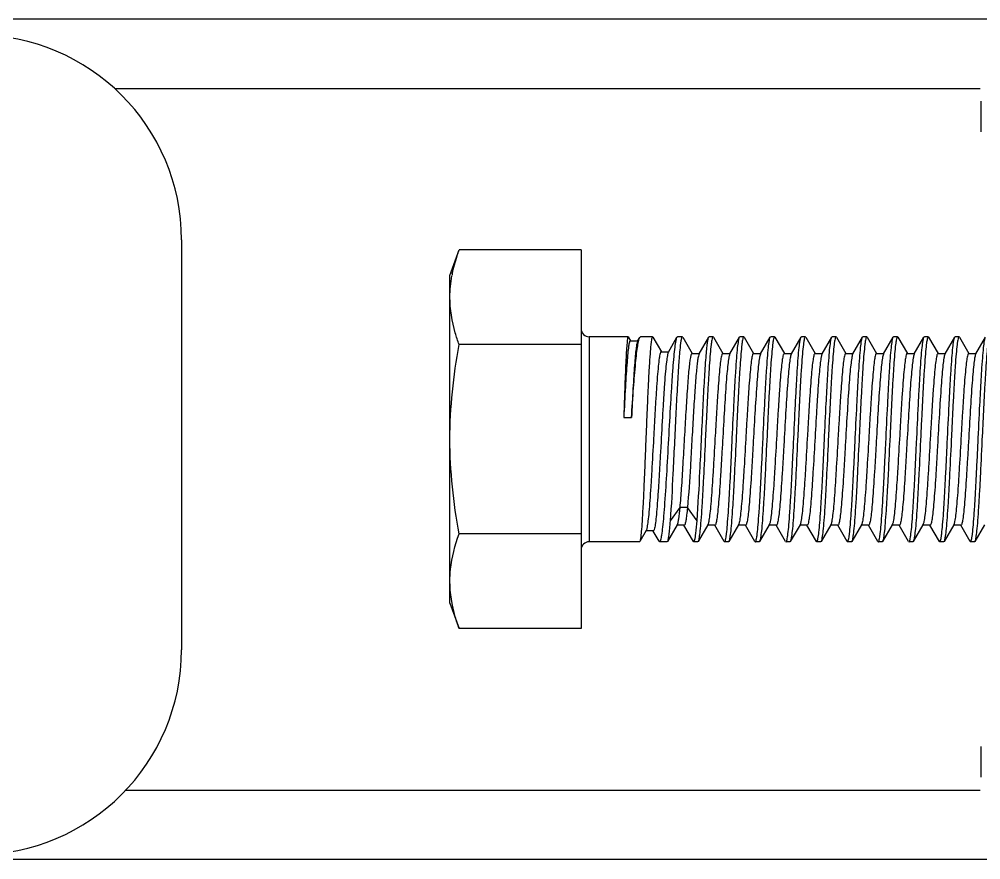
# Model space of a CAD drawing. Extents: x -427546 to -314919, y 698702 to 968782.
# Drawn here: x -407032 to -406792.2, y 889856.6 to 890066.3 of the extents above; entities that cross this region are included whole.
import ezdxf

# ---------------------------------------------------------------- set-up
doc = ezdxf.new("R2010")
doc.units = 0
doc.header["$LTSCALE"] = 1000
doc.header["$MEASUREMENT"] = 0
doc.layers.get('0').update_dxf_attribs({"linetype": 'CONTINUOUS'})

msp = doc.modelspace()

# ---------------------------------------------------------------- linework, layer by layer
for p, q in [((-406603.1, 890066.3), (-407224.05, 890066.3)), ((-406792.39, 890048.97), (-407008.13, 890048.97)), ((-406792.2, 890045.86), (-406792.2, 890038.19)), ((-406991.51, 890011.25), (-406991.51, 889909.03)), ((-406924.58, 890002.41), (-406922.27, 890008.74)), ((-406891.87, 890008.74), (-406922.27, 890008.74)), ((-406891.87, 890008.74), (-406891.87, 889914.31)), ((-406924.58, 889920.64), (-406924.58, 890002.41)), ((-406889.82, 889987.08), (-406889.82, 889935.97)), ((-406880.14, 889987.08), (-406889.82, 889987.08)), ((-406880.14, 889987.08), (-406889.82, 889987.08)), ((-406880.14, 889987.08), (-406880.15, 889987.08)), ((-406880.09, 889987.04), (-406880.14, 889987.08)), ((-406880.09, 889987.04), (-406879.56, 889986.12)), ((-406879.6, 889986.1), (-406877.73, 889986.1)), ((-406877.78, 889986.01), (-406877.25, 889986.93)), ((-406877.25, 889986.93), (-406877.07, 889987.08)), ((-406874.05, 889987.08), (-406877.07, 889987.08)), ((-406874.05, 889987.08), (-406877.07, 889987.08)), ((-406874.05, 889987.08), (-406874.06, 889987.08)), ((-406873.97, 889987.01), (-406874.05, 889987.08)), ((-406873.97, 889987.01), (-406871.85, 889983.36)), ((-406870.11, 889983.26), (-406867.96, 889986.97)), ((-406867.96, 889986.97), (-406867.83, 889987.08)), ((-406866.63, 889987.08), (-406867.83, 889987.08)), ((-406866.63, 889987.08), (-406867.83, 889987.08)), ((-406866.53, 889986.99), (-406866.63, 889987.08)), ((-406866.53, 889986.99), (-406864.17, 889982.94)), ((-406862.43, 889982.84), (-406860.02, 889986.99)), ((-406860.02, 889986.99), (-406859.92, 889987.08)), ((-406858.96, 889987.08), (-406859.92, 889987.08)), ((-406858.96, 889987.08), (-406859.92, 889987.08)), ((-406858.96, 889987.08), (-406858.98, 889987.08)), ((-406858.86, 889986.99), (-406858.96, 889987.08)), ((-406858.86, 889986.99), (-406856.5, 889982.94)), ((-406854.77, 889982.84), (-406852.36, 889986.99)), ((-406852.36, 889986.99), (-406852.26, 889987.08)), ((-406851.3, 889987.08), (-406852.26, 889987.08)), ((-406851.3, 889987.08), (-406852.26, 889987.08)), ((-406851.3, 889987.08), (-406851.31, 889987.08)), ((-406851.2, 889986.99), (-406851.3, 889987.08)), ((-406851.2, 889986.99), (-406848.84, 889982.94)), ((-406847.1, 889982.84), (-406844.69, 889986.99)), ((-406844.69, 889986.99), (-406844.59, 889987.08)), ((-406843.63, 889987.08), (-406844.59, 889987.08)), ((-406843.63, 889987.08), (-406844.59, 889987.08)), ((-406843.63, 889987.08), (-406843.64, 889987.08)), ((-406843.53, 889986.99), (-406843.63, 889987.08)), ((-406843.53, 889986.99), (-406841.17, 889982.94)), ((-406839.43, 889982.84), (-406837.03, 889986.99)), ((-406837.03, 889986.99), (-406836.92, 889987.08)), ((-406835.96, 889987.08), (-406836.92, 889987.08)), ((-406835.96, 889987.08), (-406836.92, 889987.08)), ((-406835.96, 889987.08), (-406835.98, 889987.08)), ((-406835.86, 889986.99), (-406835.96, 889987.08)), ((-406835.86, 889986.99), (-406833.51, 889982.94)), ((-406831.77, 889982.84), (-406829.36, 889986.99)), ((-406829.36, 889986.99), (-406829.26, 889987.08)), ((-406828.3, 889987.08), (-406829.26, 889987.08)), ((-406828.3, 889987.08), (-406829.26, 889987.08)), ((-406828.3, 889987.08), (-406828.31, 889987.08)), ((-406828.2, 889986.99), (-406828.3, 889987.08)), ((-406828.2, 889986.99), (-406825.84, 889982.94)), ((-406824.1, 889982.84), (-406821.69, 889986.99)), ((-406821.69, 889986.99), (-406821.59, 889987.08)), ((-406820.63, 889987.08), (-406821.59, 889987.08)), ((-406820.63, 889987.08), (-406821.59, 889987.08)), ((-406820.63, 889987.08), (-406820.65, 889987.08)), ((-406820.53, 889986.99), (-406820.63, 889987.08)), ((-406820.53, 889986.99), (-406818.17, 889982.94)), ((-406816.44, 889982.84), (-406814.03, 889986.99)), ((-406814.03, 889986.99), (-406813.93, 889987.08)), ((-406812.97, 889987.08), (-406813.93, 889987.08)), ((-406812.97, 889987.08), (-406813.93, 889987.08)), ((-406812.97, 889987.08), (-406812.98, 889987.08)), ((-406812.86, 889986.99), (-406812.97, 889987.08)), ((-406812.86, 889986.99), (-406810.51, 889982.94)), ((-406808.77, 889982.84), (-406806.36, 889986.99)), ((-406806.36, 889986.99), (-406806.26, 889987.08)), ((-406805.3, 889987.08), (-406806.26, 889987.08)), ((-406805.3, 889987.08), (-406806.26, 889987.08)), ((-406805.3, 889987.08), (-406805.31, 889987.08)), ((-406805.2, 889986.99), (-406805.3, 889987.08)), ((-406805.2, 889986.99), (-406802.84, 889982.94)), ((-406801.1, 889982.84), (-406798.69, 889986.99)), ((-406798.69, 889986.99), (-406798.59, 889987.08)), ((-406797.63, 889987.08), (-406798.59, 889987.08)), ((-406797.63, 889987.08), (-406798.59, 889987.08)), ((-406797.63, 889987.08), (-406797.65, 889987.08)), ((-406797.53, 889986.99), (-406797.63, 889987.08)), ((-406797.53, 889986.99), (-406795.17, 889982.94)), ((-406793.44, 889982.84), (-406791.03, 889986.99)), ((-406891.87, 889985.13), (-406922.27, 889985.13)), ((-406871.91, 889983.36), (-406870.05, 889983.36)), ((-406864.23, 889982.94), (-406862.37, 889982.94)), ((-406856.56, 889982.94), (-406854.71, 889982.94)), ((-406854.77, 889982.84), (-406854.82, 889982.74)), ((-406848.9, 889982.94), (-406847.04, 889982.94)), ((-406847.1, 889982.84), (-406847.15, 889982.73)), ((-406841.23, 889982.94), (-406839.37, 889982.94)), ((-406839.43, 889982.84), (-406839.49, 889982.73)), ((-406833.56, 889982.94), (-406831.71, 889982.94)), ((-406825.9, 889982.94), (-406824.04, 889982.94)), ((-406824.1, 889982.84), (-406824.16, 889982.72)), ((-406818.23, 889982.94), (-406816.38, 889982.94)), ((-406816.44, 889982.84), (-406816.49, 889982.71)), ((-406810.57, 889982.94), (-406808.71, 889982.94)), ((-406808.77, 889982.84), (-406808.83, 889982.71)), ((-406802.9, 889982.94), (-406801.04, 889982.94)), ((-406801.1, 889982.84), (-406801.17, 889982.7)), ((-406795.23, 889982.94), (-406793.38, 889982.94)), ((-406793.44, 889982.84), (-406793.5, 889982.7)), ((-406881.22, 889966.97), (-406879.3, 889966.97)), ((-406867.27, 889944.48), (-406869.67, 889941.19)), ((-406865.35, 889944.48), (-406867.27, 889944.48)), ((-406862.96, 889941.19), (-406865.35, 889944.48)), ((-406867.95, 889940.2), (-406870.36, 889936.05)), ((-406860.28, 889940.21), (-406862.7, 889936.06)), ((-406852.61, 889940.21), (-406855.03, 889936.06)), ((-406844.95, 889940.21), (-406847.36, 889936.06)), ((-406837.28, 889940.21), (-406839.7, 889936.06)), ((-406829.61, 889940.21), (-406832.03, 889936.06)), ((-406821.95, 889940.21), (-406824.36, 889936.06)), ((-406814.28, 889940.21), (-406816.7, 889936.06)), ((-406806.61, 889940.21), (-406809.03, 889936.06)), ((-406798.95, 889940.21), (-406801.37, 889936.06)), ((-406791.28, 889940.21), (-406793.7, 889936.06)), ((-406891.87, 889937.92), (-406922.27, 889937.92)), ((-406875.64, 889938.76), (-406877.23, 889936.03)), ((-406873.84, 889938.67), (-406875.7, 889938.67)), ((-406872.4, 889936.1), (-406873.88, 889938.64)), ((-406866.15, 889940.1), (-406868.01, 889940.1)), ((-406863.87, 889936.06), (-406866.21, 889940.1)), ((-406858.48, 889940.11), (-406860.34, 889940.11)), ((-406856.19, 889936.06), (-406858.54, 889940.11)), ((-406850.81, 889940.11), (-406852.67, 889940.11)), ((-406848.52, 889936.06), (-406850.87, 889940.11)), ((-406843.15, 889940.11), (-406845, 889940.11)), ((-406840.86, 889936.06), (-406843.21, 889940.11)), ((-406835.48, 889940.11), (-406837.34, 889940.11)), ((-406833.19, 889936.06), (-406835.54, 889940.11)), ((-406835.42, 889940.14), (-406835.48, 889940.11)), ((-406827.82, 889940.11), (-406829.67, 889940.11)), ((-406825.53, 889936.06), (-406827.88, 889940.11)), ((-406820.15, 889940.11), (-406822.01, 889940.11)), ((-406817.86, 889936.06), (-406820.21, 889940.11)), ((-406812.48, 889940.11), (-406814.34, 889940.11)), ((-406810.19, 889936.06), (-406812.54, 889940.11)), ((-406804.82, 889940.11), (-406806.67, 889940.11)), ((-406802.53, 889936.06), (-406804.88, 889940.11)), ((-406797.15, 889940.11), (-406799.01, 889940.11)), ((-406794.86, 889936.06), (-406797.21, 889940.11)), ((-406877.29, 889935.97), (-406889.82, 889935.97)), ((-406877.29, 889935.97), (-406889.82, 889935.97)), ((-406877.23, 889936.03), (-406877.29, 889935.97)), ((-406872.4, 889936.1), (-406872.26, 889935.97)), ((-406870.46, 889935.97), (-406872.26, 889935.97)), ((-406870.46, 889935.97), (-406872.26, 889935.97)), ((-406870.36, 889936.05), (-406870.46, 889935.97)), ((-406863.87, 889936.06), (-406863.76, 889935.97)), ((-406862.8, 889935.97), (-406863.76, 889935.97)), ((-406862.8, 889935.97), (-406863.76, 889935.97)), ((-406862.7, 889936.06), (-406862.8, 889935.97)), ((-406856.19, 889936.06), (-406856.09, 889935.97)), ((-406855.13, 889935.97), (-406856.09, 889935.97)), ((-406855.13, 889935.97), (-406856.09, 889935.97)), ((-406856.09, 889935.97), (-406856.08, 889935.97)), ((-406855.03, 889936.06), (-406855.13, 889935.97)), ((-406848.52, 889936.06), (-406848.42, 889935.97)), ((-406847.46, 889935.97), (-406848.42, 889935.97)), ((-406847.46, 889935.97), (-406848.42, 889935.97)), ((-406848.42, 889935.97), (-406848.41, 889935.97)), ((-406847.36, 889936.06), (-406847.46, 889935.97)), ((-406840.86, 889936.06), (-406840.76, 889935.97)), ((-406839.8, 889935.97), (-406840.76, 889935.97)), ((-406839.8, 889935.97), (-406840.76, 889935.97)), ((-406840.76, 889935.97), (-406840.74, 889935.97)), ((-406839.76, 889935.98), (-406839.8, 889935.97)), ((-406839.73, 889936.01), (-406839.76, 889935.98)), ((-406839.7, 889936.06), (-406839.73, 889936.01)), ((-406833.19, 889936.06), (-406833.09, 889935.97)), ((-406833.09, 889935.97), (-406833.06, 889935.98)), ((-406832.13, 889935.97), (-406833.09, 889935.97)), ((-406833.06, 889935.98), (-406833.03, 889936.01)), ((-406832.13, 889935.97), (-406833.03, 889935.97)), ((-406832.03, 889936.06), (-406832.13, 889935.97)), ((-406825.53, 889936.06), (-406825.42, 889935.97)), ((-406824.46, 889935.97), (-406825.42, 889935.97)), ((-406824.46, 889935.97), (-406825.42, 889935.97)), ((-406825.42, 889935.97), (-406825.41, 889935.97)), ((-406824.36, 889936.06), (-406824.46, 889935.97)), ((-406817.86, 889936.06), (-406817.76, 889935.97)), ((-406816.8, 889935.97), (-406817.76, 889935.97)), ((-406816.8, 889935.97), (-406817.76, 889935.97)), ((-406817.76, 889935.97), (-406817.74, 889935.97)), ((-406816.7, 889936.06), (-406816.8, 889935.97)), ((-406810.19, 889936.06), (-406810.09, 889935.97)), ((-406809.13, 889935.97), (-406810.09, 889935.97)), ((-406809.13, 889935.97), (-406810.09, 889935.97)), ((-406810.09, 889935.97), (-406810.08, 889935.97)), ((-406809.03, 889936.06), (-406809.13, 889935.97)), ((-406802.53, 889936.06), (-406802.43, 889935.97)), ((-406801.47, 889935.97), (-406802.43, 889935.97)), ((-406801.47, 889935.97), (-406802.43, 889935.97)), ((-406802.43, 889935.97), (-406802.41, 889935.97)), ((-406801.37, 889936.06), (-406801.47, 889935.97)), ((-406794.86, 889936.06), (-406794.76, 889935.97)), ((-406793.8, 889935.97), (-406794.76, 889935.97)), ((-406793.8, 889935.97), (-406794.76, 889935.97)), ((-406794.76, 889935.97), (-406794.75, 889935.97)), ((-406793.7, 889936.06), (-406793.8, 889935.97)), ((-406924.58, 889920.64), (-406922.27, 889914.31)), ((-406891.87, 889914.31), (-406922.27, 889914.31)), ((-406792.2, 889884.86), (-406792.2, 889877.2)), ((-406792.36, 889873.91), (-407005.49, 889873.91)), ((-406603.42, 889856.76), (-407224.05, 889856.64))]:
    msp.add_line(p, q)
for centre, radius, start, end in [((-407042.62, 890011.25), 51.11, 0, 90), ((-406891.58, 889996.3), 33.04, 168.6931, 169.4725), ((-406889.82, 889989.13), 2.04, 180, 270), ((-406889.82, 889933.93), 2.04, 90, 180), ((-407042.62, 889909.03), 51.11, 270, 0)]:
    msp.add_arc(centre, radius, start, end)
for points, knots in [([(-406923.98, 890002.78), (-406923.68, 890004.29), (-406923.13, 890006.29), (-406922.45, 890008.25), (-406922.27, 890008.74)], [0, 0, 0, 0, 0.746895, 1, 1, 1, 1]), ([(-406922.27, 889985.13), (-406922.63, 889986.1), (-406923.89, 889989.91), (-406924.58, 889993.94), (-406924.58, 889996.94)], [0, 0, 0, 0, 0.255696, 1, 1, 1, 1]), ([(-406880.15, 889987.08), (-406880.19, 889987.07), (-406880.24, 889986.9), (-406880.3, 889986.63), (-406880.36, 889986.15), (-406880.46, 889985.19), (-406880.58, 889983.57), (-406880.71, 889981.17), (-406880.84, 889978.21), (-406880.97, 889974.79), (-406881.09, 889970.99), (-406881.18, 889968.34), (-406881.22, 889966.97)], [0, 0, 0, 0, 0.006463, 0.021259, 0.044741, 0.076818, 0.165921, 0.286162, 0.434178, 0.605806, 0.79621, 1, 1, 1, 1]), ([(-406879.6, 889986.1), (-406879.64, 889986.1), (-406879.74, 889985.96), (-406879.88, 889985.52), (-406880.06, 889984.49), (-406880.24, 889982.82), (-406880.44, 889980.54), (-406880.63, 889977.72), (-406880.91, 889973.14), (-406881.09, 889969.5), (-406881.22, 889966.97)], [0, 0, 0, 0, 0.007029, 0.021662, 0.076602, 0.165188, 0.285057, 0.432865, 0.604499, 1, 1, 1, 1]), ([(-406879.3, 889966.97), (-406879.14, 889969.43), (-406878.82, 889973.95), (-406878.4, 889979.29), (-406878.04, 889982.78), (-406877.8, 889984.67), (-406877.55, 889986), (-406877.38, 889986.7), (-406877.25, 889986.93)], [0, 0, 0, 0, 0.369025, 0.676578, 0.797829, 0.893394, 0.961137, 1, 1, 1, 1]), ([(-406877.78, 889986.01), (-406877.9, 889985.82), (-406878.02, 889985.17), (-406878.21, 889983.96), (-406878.38, 889982.18), (-406878.57, 889979.89), (-406878.75, 889977.15), (-406879.01, 889972.79), (-406879.18, 889969.35), (-406879.3, 889966.97)], [0, 0, 0, 0, 0.03477, 0.099862, 0.194036, 0.315014, 0.459836, 0.624963, 1, 1, 1, 1]), ([(-406874.06, 889987.08), (-406874.12, 889987.06), (-406874.2, 889986.85), (-406874.29, 889986.5), (-406874.39, 889985.87), (-406874.54, 889984.64), (-406874.71, 889982.56), (-406874.91, 889979.52), (-406875.1, 889975.82), (-406875.3, 889971.6), (-406875.5, 889967.01), (-406875.69, 889962.22), (-406875.89, 889957.4), (-406876.08, 889952.73), (-406876.27, 889948.39), (-406876.45, 889944.52), (-406876.65, 889941.29), (-406876.8, 889938.77), (-406877.02, 889937.13), (-406877.1, 889936.26), (-406877.23, 889936.03)], [0, 0, 0, 0, 0.003479, 0.011119, 0.023138, 0.039478, 0.084569, 0.144819, 0.218054, 0.30161, 0.392438, 0.487225, 0.582511, 0.674818, 0.760772, 0.837237, 0.901428, 0.951015, 0.984221, 1, 1, 1, 1]), ([(-406871.99, 889936.4), (-406871.86, 889936.8), (-406871.68, 889937.89), (-406871.43, 889939.86), (-406871.18, 889942.54), (-406870.83, 889947.22), (-406870.41, 889954.01), (-406869.94, 889962.65), (-406869.53, 889969.97), (-406869.2, 889975.46), (-406868.96, 889979), (-406868.72, 889981.97), (-406868.49, 889984.3), (-406868.25, 889985.89), (-406868.1, 889986.73), (-406867.96, 889986.97)], [0, 0, 0, 0, 0.024854, 0.064557, 0.117968, 0.183425, 0.34188, 0.519926, 0.695025, 0.774452, 0.845022, 0.904492, 0.95099, 0.983092, 1, 1, 1, 1]), ([(-406866.85, 889986.68), (-406867.05, 889985.92), (-406867.26, 889983.72), (-406867.61, 889979.62), (-406867.93, 889974), (-406868.27, 889967.35), (-406868.61, 889960.22), (-406869.04, 889951.44), (-406869.36, 889945.1), (-406869.67, 889941.19)], [0, 0, 0, 0, 0.051689, 0.144713, 0.271544, 0.421712, 0.582779, 0.741399, 1, 1, 1, 1]), ([(-406866.63, 889987.08), (-406866.68, 889987.08), (-406866.78, 889986.92), (-406866.82, 889986.78), (-406866.85, 889986.68)], [0, 0, 0, 0, 0.316243, 1, 1, 1, 1]), ([(-406862.96, 889941.19), (-406862.64, 889945.29), (-406862.3, 889951.93), (-406861.86, 889961.1), (-406861.51, 889968.47), (-406861.16, 889975.21), (-406860.86, 889980.16), (-406860.6, 889983.35), (-406860.43, 889985.05), (-406860.25, 889986.2), (-406860.13, 889986.81), (-406860.02, 889986.99)], [0, 0, 0, 0, 0.269192, 0.433946, 0.599559, 0.751167, 0.875181, 0.923254, 0.96054, 0.986252, 1, 1, 1, 1]), ([(-406858.98, 889987.08), (-406859.04, 889987.06), (-406859.13, 889986.86), (-406859.23, 889986.5), (-406859.34, 889985.89), (-406859.51, 889984.66), (-406859.71, 889982.6), (-406859.93, 889979.59), (-406860.15, 889975.93), (-406860.38, 889971.74), (-406860.61, 889967.18), (-406860.91, 889960.85), (-406861.21, 889954.59), (-406861.52, 889948.63), (-406861.75, 889944.75), (-406861.98, 889941.49), (-406862.18, 889938.93), (-406862.42, 889937.22), (-406862.55, 889936.31), (-406862.7, 889936.06)], [0, 0, 0, 0, 0.003606, 0.011247, 0.023194, 0.039404, 0.084092, 0.143784, 0.216355, 0.299204, 0.389343, 0.483517, 0.670349, 0.756272, 0.83299, 0.897744, 0.948219, 0.982646, 1, 1, 1, 1]), ([(-406856.08, 889935.97), (-406856.02, 889935.99), (-406855.92, 889936.19), (-406855.82, 889936.55), (-406855.71, 889937.17), (-406855.54, 889938.39), (-406855.35, 889940.45), (-406855.13, 889943.46), (-406854.9, 889947.13), (-406854.67, 889951.31), (-406854.44, 889955.87), (-406854.14, 889962.2), (-406853.85, 889968.46), (-406853.53, 889974.42), (-406853.31, 889978.3), (-406853.08, 889981.56), (-406852.88, 889984.12), (-406852.63, 889985.83), (-406852.51, 889986.74), (-406852.36, 889986.99)], [0, 0, 0, 0, 0.00361, 0.011255, 0.023205, 0.039416, 0.084097, 0.143781, 0.216343, 0.299178, 0.3893, 0.483456, 0.670274, 0.756195, 0.832914, 0.897676, 0.948169, 0.98262, 1, 1, 1, 1]), ([(-406851.31, 889987.08), (-406851.37, 889987.06), (-406851.47, 889986.86), (-406851.57, 889986.5), (-406851.68, 889985.89), (-406851.84, 889984.66), (-406852.04, 889982.6), (-406852.26, 889979.59), (-406852.49, 889975.93), (-406852.72, 889971.74), (-406852.94, 889967.18), (-406853.25, 889960.85), (-406853.54, 889954.59), (-406853.86, 889948.63), (-406854.08, 889944.75), (-406854.31, 889941.49), (-406854.51, 889938.93), (-406854.76, 889937.22), (-406854.88, 889936.31), (-406855.03, 889936.06)], [0, 0, 0, 0, 0.003604, 0.011244, 0.023189, 0.039398, 0.084081, 0.143773, 0.216344, 0.29919, 0.389328, 0.483502, 0.67034, 0.756263, 0.832984, 0.89774, 0.948217, 0.982646, 1, 1, 1, 1]), ([(-406848.41, 889935.97), (-406848.35, 889935.99), (-406848.26, 889936.19), (-406848.16, 889936.55), (-406848.04, 889937.17), (-406847.88, 889938.39), (-406847.68, 889940.45), (-406847.46, 889943.46), (-406847.23, 889947.13), (-406847.01, 889951.31), (-406846.78, 889955.87), (-406846.47, 889962.2), (-406846.18, 889968.46), (-406845.87, 889974.42), (-406845.64, 889978.3), (-406845.41, 889981.56), (-406845.21, 889984.12), (-406844.97, 889985.83), (-406844.84, 889986.74), (-406844.69, 889986.99)], [0, 0, 0, 0, 0.003611, 0.011257, 0.023206, 0.039418, 0.084102, 0.143788, 0.216352, 0.299187, 0.389308, 0.483466, 0.670283, 0.7562, 0.832918, 0.897681, 0.948172, 0.982621, 1, 1, 1, 1]), ([(-406843.64, 889987.08), (-406843.7, 889987.06), (-406843.8, 889986.86), (-406843.9, 889986.5), (-406844.01, 889985.89), (-406844.18, 889984.66), (-406844.37, 889982.6), (-406844.6, 889979.59), (-406844.82, 889975.93), (-406845.05, 889971.74), (-406845.28, 889967.18), (-406845.58, 889960.85), (-406845.88, 889954.59), (-406846.19, 889948.63), (-406846.41, 889944.75), (-406846.64, 889941.49), (-406846.85, 889938.93), (-406847.09, 889937.22), (-406847.21, 889936.31), (-406847.36, 889936.06)], [0, 0, 0, 0, 0.003606, 0.011247, 0.023192, 0.039401, 0.084085, 0.143776, 0.216348, 0.299195, 0.38933, 0.483503, 0.670342, 0.756264, 0.832982, 0.897739, 0.948217, 0.982647, 1, 1, 1, 1]), ([(-406840.74, 889935.97), (-406840.68, 889935.99), (-406840.59, 889936.19), (-406840.49, 889936.55), (-406840.38, 889937.17), (-406840.21, 889938.39), (-406840.02, 889940.45), (-406839.79, 889943.46), (-406839.57, 889947.13), (-406839.34, 889951.31), (-406839.11, 889955.87), (-406838.81, 889962.2), (-406838.51, 889968.46), (-406838.2, 889974.42), (-406837.98, 889978.3), (-406837.75, 889981.56), (-406837.54, 889984.12), (-406837.3, 889985.83), (-406837.17, 889986.74), (-406837.03, 889986.99)], [0, 0, 0, 0, 0.00361, 0.011255, 0.023204, 0.039415, 0.0841, 0.143787, 0.21635, 0.299184, 0.389308, 0.483468, 0.670284, 0.7562, 0.83292, 0.897683, 0.948173, 0.982621, 1, 1, 1, 1]), ([(-406835.98, 889987.08), (-406836.04, 889987.07), (-406836.13, 889986.86), (-406836.23, 889986.5), (-406836.34, 889985.89), (-406836.51, 889984.66), (-406836.71, 889982.61), (-406836.93, 889979.6), (-406837.16, 889975.93), (-406837.38, 889971.74), (-406837.61, 889967.18), (-406837.91, 889960.85), (-406838.21, 889954.59), (-406838.52, 889948.63), (-406838.75, 889944.75), (-406838.98, 889941.49), (-406839.18, 889938.93), (-406839.42, 889937.22), (-406839.55, 889936.31), (-406839.7, 889936.06)], [0, 0, 0, 0, 0.003598, 0.011231, 0.023168, 0.039371, 0.084041, 0.143721, 0.216288, 0.299135, 0.389272, 0.483446, 0.670301, 0.756235, 0.832961, 0.897725, 0.94821, 0.982644, 1, 1, 1, 1]), ([(-406833.03, 889936.01), (-406832.97, 889936.08), (-406832.88, 889936.32), (-406832.71, 889937.07), (-406832.53, 889938.57), (-406832.31, 889940.93), (-406832.09, 889944.03), (-406831.87, 889947.74), (-406831.64, 889951.93), (-406831.42, 889956.46), (-406831.12, 889962.71), (-406830.83, 889968.87), (-406830.52, 889974.71), (-406830.3, 889978.5), (-406830.07, 889981.69), (-406829.87, 889984.19), (-406829.63, 889985.86), (-406829.5, 889986.74), (-406829.36, 889986.99)], [0, 0, 0, 0, 0.005244, 0.014609, 0.045815, 0.092875, 0.154195, 0.22765, 0.310678, 0.400368, 0.493572, 0.677434, 0.761652, 0.836715, 0.899999, 0.949307, 0.982964, 1, 1, 1, 1]), ([(-406828.31, 889987.08), (-406828.37, 889987.06), (-406828.47, 889986.86), (-406828.57, 889986.5), (-406828.68, 889985.89), (-406828.84, 889984.66), (-406829.04, 889982.6), (-406829.26, 889979.59), (-406829.49, 889975.92), (-406829.72, 889971.74), (-406829.94, 889967.18), (-406830.25, 889960.85), (-406830.54, 889954.59), (-406830.86, 889948.63), (-406831.08, 889944.75), (-406831.31, 889941.49), (-406831.51, 889938.93), (-406831.76, 889937.22), (-406831.88, 889936.31), (-406832.03, 889936.06)], [0, 0, 0, 0, 0.003608, 0.011251, 0.0232, 0.039412, 0.0841, 0.143792, 0.216367, 0.299219, 0.389359, 0.483531, 0.670361, 0.756279, 0.832994, 0.897747, 0.94822, 0.982647, 1, 1, 1, 1]), ([(-406825.41, 889935.97), (-406825.35, 889935.99), (-406825.26, 889936.19), (-406825.16, 889936.55), (-406825.04, 889937.17), (-406824.88, 889938.39), (-406824.68, 889940.45), (-406824.46, 889943.46), (-406824.23, 889947.13), (-406824.01, 889951.31), (-406823.78, 889955.87), (-406823.48, 889962.2), (-406823.18, 889968.46), (-406822.87, 889974.42), (-406822.64, 889978.3), (-406822.41, 889981.56), (-406822.21, 889984.12), (-406821.97, 889985.83), (-406821.84, 889986.74), (-406821.69, 889986.99)], [0, 0, 0, 0, 0.00361, 0.011255, 0.023204, 0.039414, 0.084096, 0.14378, 0.216342, 0.299175, 0.389295, 0.483453, 0.670272, 0.756195, 0.832918, 0.89768, 0.94817, 0.98262, 1, 1, 1, 1]), ([(-406820.65, 889987.08), (-406820.71, 889987.06), (-406820.8, 889986.86), (-406820.9, 889986.5), (-406821.01, 889985.89), (-406821.18, 889984.66), (-406821.37, 889982.6), (-406821.6, 889979.59), (-406821.82, 889975.93), (-406822.05, 889971.74), (-406822.28, 889967.18), (-406822.58, 889960.85), (-406822.88, 889954.59), (-406823.19, 889948.63), (-406823.41, 889944.75), (-406823.64, 889941.49), (-406823.85, 889938.93), (-406824.09, 889937.22), (-406824.22, 889936.31), (-406824.36, 889936.06)], [0, 0, 0, 0, 0.003605, 0.011245, 0.02319, 0.039398, 0.084078, 0.143767, 0.216337, 0.299182, 0.389315, 0.483487, 0.670329, 0.756258, 0.83298, 0.897737, 0.948214, 0.982645, 1, 1, 1, 1]), ([(-406817.74, 889935.97), (-406817.68, 889935.99), (-406817.59, 889936.19), (-406817.49, 889936.55), (-406817.38, 889937.17), (-406817.21, 889938.39), (-406817.02, 889940.45), (-406816.79, 889943.46), (-406816.57, 889947.13), (-406816.34, 889951.31), (-406816.11, 889955.87), (-406815.81, 889962.2), (-406815.51, 889968.46), (-406815.2, 889974.42), (-406814.98, 889978.3), (-406814.75, 889981.56), (-406814.54, 889984.12), (-406814.3, 889985.83), (-406814.17, 889986.74), (-406814.03, 889986.99)], [0, 0, 0, 0, 0.003613, 0.011261, 0.023214, 0.039428, 0.084117, 0.143805, 0.21637, 0.299211, 0.389338, 0.483496, 0.670304, 0.756216, 0.832931, 0.89769, 0.948176, 0.982622, 1, 1, 1, 1]), ([(-406812.98, 889987.08), (-406813.04, 889987.06), (-406813.13, 889986.86), (-406813.23, 889986.5), (-406813.35, 889985.89), (-406813.51, 889984.66), (-406813.71, 889982.6), (-406813.93, 889979.59), (-406814.16, 889975.92), (-406814.38, 889971.74), (-406814.61, 889967.18), (-406814.91, 889960.85), (-406815.21, 889954.59), (-406815.52, 889948.63), (-406815.75, 889944.75), (-406815.98, 889941.49), (-406816.18, 889938.93), (-406816.42, 889937.22), (-406816.55, 889936.31), (-406816.7, 889936.06)], [0, 0, 0, 0, 0.003606, 0.011248, 0.023195, 0.039406, 0.084093, 0.143786, 0.216358, 0.299206, 0.389346, 0.483519, 0.670351, 0.756273, 0.832991, 0.897744, 0.948219, 0.982646, 1, 1, 1, 1]), ([(-406810.08, 889935.97), (-406810.02, 889935.99), (-406809.92, 889936.19), (-406809.82, 889936.55), (-406809.71, 889937.17), (-406809.55, 889938.39), (-406809.35, 889940.45), (-406809.13, 889943.46), (-406808.9, 889947.13), (-406808.67, 889951.31), (-406808.45, 889955.87), (-406808.14, 889962.2), (-406807.85, 889968.46), (-406807.53, 889974.42), (-406807.31, 889978.3), (-406807.08, 889981.56), (-406806.88, 889984.12), (-406806.63, 889985.83), (-406806.51, 889986.74), (-406806.36, 889986.99)], [0, 0, 0, 0, 0.00361, 0.011255, 0.023204, 0.039415, 0.084097, 0.14378, 0.216342, 0.299177, 0.389299, 0.483455, 0.670274, 0.756194, 0.832913, 0.897676, 0.948169, 0.98262, 1, 1, 1, 1]), ([(-406805.31, 889987.08), (-406805.37, 889987.06), (-406805.47, 889986.86), (-406805.57, 889986.5), (-406805.68, 889985.89), (-406805.85, 889984.66), (-406806.04, 889982.6), (-406806.26, 889979.59), (-406806.49, 889975.93), (-406806.72, 889971.74), (-406806.94, 889967.18), (-406807.25, 889960.85), (-406807.54, 889954.59), (-406807.86, 889948.63), (-406808.08, 889944.75), (-406808.31, 889941.49), (-406808.51, 889938.93), (-406808.76, 889937.22), (-406808.88, 889936.31), (-406809.03, 889936.06)], [0, 0, 0, 0, 0.003605, 0.011245, 0.02319, 0.039399, 0.084083, 0.143774, 0.216346, 0.299192, 0.389329, 0.483503, 0.670341, 0.756263, 0.832983, 0.89774, 0.948218, 0.982646, 1, 1, 1, 1]), ([(-406802.41, 889935.97), (-406802.35, 889935.99), (-406802.26, 889936.19), (-406802.16, 889936.55), (-406802.05, 889937.17), (-406801.88, 889938.39), (-406801.68, 889940.45), (-406801.46, 889943.46), (-406801.23, 889947.13), (-406801.01, 889951.31), (-406800.78, 889955.87), (-406800.48, 889962.2), (-406800.18, 889968.46), (-406799.87, 889974.42), (-406799.64, 889978.3), (-406799.41, 889981.56), (-406799.21, 889984.12), (-406798.97, 889985.83), (-406798.84, 889986.74), (-406798.69, 889986.99)], [0, 0, 0, 0, 0.003611, 0.011257, 0.023206, 0.039418, 0.084102, 0.143789, 0.216352, 0.299187, 0.389308, 0.483467, 0.670284, 0.756201, 0.832919, 0.897682, 0.948173, 0.982621, 1, 1, 1, 1]), ([(-406797.65, 889987.08), (-406797.71, 889987.06), (-406797.8, 889986.86), (-406797.9, 889986.5), (-406798.01, 889985.89), (-406798.18, 889984.66), (-406798.37, 889982.6), (-406798.6, 889979.59), (-406798.82, 889975.93), (-406799.05, 889971.74), (-406799.28, 889967.18), (-406799.58, 889960.85), (-406799.88, 889954.59), (-406800.19, 889948.63), (-406800.41, 889944.75), (-406800.65, 889941.49), (-406800.85, 889938.93), (-406801.09, 889937.22), (-406801.22, 889936.31), (-406801.37, 889936.06)], [0, 0, 0, 0, 0.003606, 0.011247, 0.023193, 0.039402, 0.084085, 0.143776, 0.216348, 0.299195, 0.389329, 0.483501, 0.670341, 0.756263, 0.832981, 0.897738, 0.948217, 0.982646, 1, 1, 1, 1]), ([(-406794.75, 889935.97), (-406794.69, 889935.99), (-406794.59, 889936.19), (-406794.49, 889936.55), (-406794.38, 889937.17), (-406794.21, 889938.39), (-406794.02, 889940.45), (-406793.79, 889943.46), (-406793.57, 889947.13), (-406793.34, 889951.31), (-406793.11, 889955.87), (-406792.81, 889962.2), (-406792.51, 889968.46), (-406792.2, 889974.42), (-406791.98, 889978.3), (-406791.75, 889981.56), (-406791.54, 889984.12), (-406791.3, 889985.83), (-406791.18, 889986.74), (-406791.03, 889986.99)], [0, 0, 0, 0, 0.003609, 0.011254, 0.023203, 0.039414, 0.084098, 0.143785, 0.216348, 0.299182, 0.389306, 0.483467, 0.670283, 0.7562, 0.83292, 0.897683, 0.948173, 0.982621, 1, 1, 1, 1]), ([(-406789.98, 889987.08), (-406790.04, 889987.06), (-406790.14, 889986.86), (-406790.23, 889986.5), (-406790.35, 889985.89), (-406790.51, 889984.66), (-406790.71, 889982.6), (-406790.93, 889979.59), (-406791.16, 889975.93), (-406791.38, 889971.74), (-406791.61, 889967.18), (-406791.92, 889960.85), (-406792.21, 889954.59), (-406792.52, 889948.63), (-406792.75, 889944.75), (-406792.98, 889941.49), (-406793.18, 889938.93), (-406793.42, 889937.22), (-406793.55, 889936.31), (-406793.7, 889936.06)], [0, 0, 0, 0, 0.003605, 0.011246, 0.023191, 0.0394, 0.084081, 0.143769, 0.21634, 0.299187, 0.389322, 0.483492, 0.670333, 0.756258, 0.832977, 0.897734, 0.948214, 0.982646, 1, 1, 1, 1]), ([(-406871.91, 889983.36), (-406871.96, 889983.36), (-406872.08, 889983.2), (-406872.23, 889982.68), (-406872.44, 889981.47), (-406872.65, 889979.53), (-406872.88, 889976.89), (-406873.11, 889973.68), (-406873.34, 889970.01), (-406873.57, 889966.01), (-406873.87, 889960.47), (-406874.17, 889955), (-406874.48, 889949.8), (-406874.7, 889946.41), (-406874.93, 889943.56), (-406875.14, 889941.32), (-406875.37, 889939.8), (-406875.5, 889939), (-406875.64, 889938.76)], [0, 0, 0, 0, 0.003512, 0.010895, 0.03862, 0.083116, 0.142813, 0.21551, 0.298517, 0.388779, 0.482991, 0.669589, 0.75528, 0.831778, 0.896415, 0.946979, 0.981812, 1, 1, 1, 1]), ([(-406870.11, 889983.26), (-406870.25, 889983.02), (-406870.39, 889982.18), (-406870.63, 889980.61), (-406870.85, 889978.3), (-406871.08, 889975.36), (-406871.3, 889971.91), (-406871.62, 889966.64), (-406871.92, 889961.15), (-406872.22, 889955.62), (-406872.45, 889951.67), (-406872.68, 889948.06), (-406872.9, 889944.93), (-406873.12, 889942.36), (-406873.33, 889940.49), (-406873.53, 889939.32), (-406873.68, 889938.82), (-406873.79, 889938.67), (-406873.84, 889938.67)], [0, 0, 0, 0, 0.018969, 0.055155, 0.107429, 0.173883, 0.252061, 0.339075, 0.526651, 0.6204, 0.709614, 0.791122, 0.862062, 0.919981, 0.962927, 0.989567, 0.996641, 1, 1, 1, 1]), ([(-406864.23, 889982.94), (-406864.34, 889982.94), (-406864.49, 889982.47), (-406864.65, 889981.79), (-406864.83, 889980.48), (-406865.01, 889978.79), (-406865.2, 889976.65), (-406865.46, 889973.13), (-406865.77, 889968.15), (-406866.13, 889961.81), (-406866.49, 889955.44), (-406866.85, 889949.66), (-406867.12, 889946.08), (-406867.27, 889944.48)], [0, 0, 0, 0, 0.008312, 0.028859, 0.061939, 0.106893, 0.162683, 0.227987, 0.380684, 0.550376, 0.720797, 0.875605, 1, 1, 1, 1]), ([(-406862.43, 889982.84), (-406862.53, 889982.67), (-406862.66, 889982.14), (-406862.83, 889981.13), (-406863, 889979.68), (-406863.26, 889976.98), (-406863.56, 889972.83), (-406863.91, 889967.19), (-406864.26, 889961.04), (-406864.7, 889953.42), (-406865.03, 889947.9), (-406865.35, 889944.48)], [0, 0, 0, 0, 0.015086, 0.041871, 0.07998, 0.128634, 0.253127, 0.404426, 0.569162, 0.732754, 1, 1, 1, 1]), ([(-406856.56, 889982.94), (-406856.61, 889982.94), (-406856.73, 889982.79), (-406856.88, 889982.3), (-406857.08, 889981.17), (-406857.29, 889979.34), (-406857.52, 889976.85), (-406857.74, 889973.82), (-406857.97, 889970.34), (-406858.19, 889966.54), (-406858.5, 889961.24), (-406858.79, 889955.99), (-406859.11, 889950.98), (-406859.33, 889947.7), (-406859.56, 889944.92), (-406859.77, 889942.73), (-406860, 889941.24), (-406860.14, 889940.45), (-406860.28, 889940.21)], [0, 0, 0, 0, 0.003515, 0.010772, 0.037949, 0.081609, 0.140308, 0.211978, 0.294061, 0.383612, 0.477415, 0.664253, 0.750571, 0.827952, 0.893624, 0.945254, 0.981055, 1, 1, 1, 1]), ([(-406854.82, 889982.74), (-406854.94, 889982.45), (-406855.09, 889981.58), (-406855.31, 889979.97), (-406855.53, 889977.7), (-406855.85, 889973.64), (-406856.21, 889967.69), (-406856.57, 889961.38), (-406856.87, 889956.16), (-406857.1, 889952.43), (-406857.32, 889949.02), (-406857.54, 889946.05), (-406857.76, 889943.62), (-406857.97, 889941.84), (-406858.17, 889940.74), (-406858.32, 889940.26), (-406858.43, 889940.11), (-406858.48, 889940.11)], [0, 0, 0, 0, 0.022133, 0.060618, 0.114292, 0.181331, 0.345799, 0.531244, 0.623802, 0.711913, 0.792495, 0.862731, 0.920179, 0.962872, 0.989439, 0.99654, 1, 1, 1, 1]), ([(-406848.9, 889982.94), (-406848.95, 889982.94), (-406849.06, 889982.79), (-406849.21, 889982.3), (-406849.42, 889981.17), (-406849.62, 889979.34), (-406849.85, 889976.85), (-406850.07, 889973.82), (-406850.3, 889970.34), (-406850.53, 889966.54), (-406850.83, 889961.24), (-406851.13, 889955.99), (-406851.44, 889950.98), (-406851.66, 889947.7), (-406851.89, 889944.92), (-406852.1, 889942.73), (-406852.33, 889941.24), (-406852.47, 889940.45), (-406852.61, 889940.21)], [0, 0, 0, 0, 0.003515, 0.010772, 0.037949, 0.081609, 0.140308, 0.211978, 0.294061, 0.383612, 0.477415, 0.664253, 0.750571, 0.827952, 0.893624, 0.945254, 0.981055, 1, 1, 1, 1]), ([(-406847.15, 889982.73), (-406847.27, 889982.44), (-406847.43, 889981.57), (-406847.65, 889979.96), (-406847.86, 889977.68), (-406848.18, 889973.62), (-406848.55, 889967.67), (-406848.91, 889961.36), (-406849.21, 889956.14), (-406849.43, 889952.42), (-406849.65, 889949.01), (-406849.88, 889946.05), (-406850.1, 889943.62), (-406850.3, 889941.84), (-406850.5, 889940.74), (-406850.65, 889940.26), (-406850.77, 889940.11), (-406850.81, 889940.11)], [0, 0, 0, 0, 0.022272, 0.060873, 0.114636, 0.181733, 0.346234, 0.531618, 0.624122, 0.712171, 0.792687, 0.862862, 0.920257, 0.962907, 0.989448, 0.996542, 1, 1, 1, 1]), ([(-406841.23, 889982.94), (-406841.28, 889982.94), (-406841.39, 889982.79), (-406841.55, 889982.3), (-406841.75, 889981.17), (-406841.96, 889979.34), (-406842.18, 889976.85), (-406842.41, 889973.82), (-406842.63, 889970.34), (-406842.86, 889966.54), (-406843.16, 889961.24), (-406843.46, 889955.99), (-406843.77, 889950.98), (-406844, 889947.7), (-406844.23, 889944.92), (-406844.43, 889942.73), (-406844.67, 889941.24), (-406844.81, 889940.45), (-406844.95, 889940.21)], [0, 0, 0, 0, 0.003515, 0.010772, 0.037949, 0.081609, 0.140308, 0.211978, 0.294061, 0.383612, 0.477416, 0.664253, 0.750571, 0.827952, 0.893624, 0.945254, 0.981055, 1, 1, 1, 1]), ([(-406839.49, 889982.73), (-406839.61, 889982.43), (-406839.76, 889981.56), (-406839.98, 889979.94), (-406840.2, 889977.67), (-406840.52, 889973.6), (-406840.88, 889967.65), (-406841.24, 889961.34), (-406841.54, 889956.12), (-406841.76, 889952.4), (-406841.99, 889949), (-406842.21, 889946.04), (-406842.43, 889943.62), (-406842.64, 889941.84), (-406842.84, 889940.74), (-406842.99, 889940.26), (-406843.1, 889940.11), (-406843.15, 889940.11)], [0, 0, 0, 0, 0.022411, 0.061128, 0.114979, 0.182135, 0.346668, 0.531991, 0.624441, 0.712428, 0.79288, 0.862992, 0.920333, 0.962942, 0.989457, 0.996545, 1, 1, 1, 1]), ([(-406833.56, 889982.94), (-406833.62, 889982.94), (-406833.73, 889982.79), (-406833.88, 889982.3), (-406834.08, 889981.17), (-406834.29, 889979.34), (-406834.52, 889976.85), (-406834.74, 889973.82), (-406834.97, 889970.34), (-406835.19, 889966.54), (-406835.5, 889961.24), (-406835.79, 889955.99), (-406836.11, 889950.98), (-406836.33, 889947.7), (-406836.56, 889944.93), (-406836.77, 889942.73), (-406837, 889941.24), (-406837.14, 889940.45), (-406837.28, 889940.21)], [0, 0, 0, 0, 0.003515, 0.010771, 0.037948, 0.081607, 0.140304, 0.211972, 0.294053, 0.383603, 0.477405, 0.664241, 0.750559, 0.82794, 0.893613, 0.945246, 0.981049, 1, 1, 1, 1]), ([(-406831.77, 889982.84), (-406831.9, 889982.61), (-406832.04, 889981.84), (-406832.27, 889980.39), (-406832.48, 889978.26), (-406832.7, 889975.57), (-406832.92, 889972.38), (-406833.23, 889967.49), (-406833.59, 889961.08), (-406833.95, 889954.69), (-406834.26, 889949.88), (-406834.48, 889946.8), (-406834.71, 889944.24), (-406834.9, 889942.24), (-406835.15, 889940.99), (-406835.26, 889940.29), (-406835.42, 889940.14)], [0, 0, 0, 0, 0.018521, 0.053335, 0.103489, 0.167313, 0.24262, 0.326812, 0.509979, 0.691635, 0.773988, 0.846813, 0.907599, 0.95427, 0.985299, 1, 1, 1, 1]), ([(-406825.9, 889982.94), (-406825.95, 889982.94), (-406826.06, 889982.79), (-406826.21, 889982.3), (-406826.42, 889981.17), (-406826.63, 889979.34), (-406826.85, 889976.85), (-406827.07, 889973.82), (-406827.3, 889970.34), (-406827.53, 889966.54), (-406827.83, 889961.24), (-406828.13, 889955.99), (-406828.44, 889950.98), (-406828.66, 889947.7), (-406828.89, 889944.92), (-406829.1, 889942.73), (-406829.33, 889941.24), (-406829.48, 889940.45), (-406829.61, 889940.21)], [0, 0, 0, 0, 0.003516, 0.010771, 0.037949, 0.081609, 0.140308, 0.211978, 0.294061, 0.383613, 0.477416, 0.664254, 0.750571, 0.827952, 0.893624, 0.945254, 0.981055, 1, 1, 1, 1]), ([(-406824.16, 889982.72), (-406824.28, 889982.42), (-406824.43, 889981.54), (-406824.65, 889979.91), (-406824.87, 889977.63), (-406825.19, 889973.56), (-406825.55, 889967.61), (-406825.91, 889961.3), (-406826.21, 889956.09), (-406826.43, 889952.38), (-406826.66, 889948.98), (-406826.88, 889946.03), (-406827.1, 889943.61), (-406827.31, 889941.83), (-406827.51, 889940.73), (-406827.66, 889940.26), (-406827.77, 889940.11), (-406827.82, 889940.11)], [0, 0, 0, 0, 0.022688, 0.061638, 0.115664, 0.182937, 0.347534, 0.532736, 0.625078, 0.712941, 0.793264, 0.863253, 0.920487, 0.963013, 0.989475, 0.996549, 1, 1, 1, 1]), ([(-406818.23, 889982.94), (-406818.28, 889982.94), (-406818.39, 889982.79), (-406818.55, 889982.3), (-406818.75, 889981.17), (-406818.96, 889979.34), (-406819.18, 889976.85), (-406819.41, 889973.82), (-406819.63, 889970.34), (-406819.86, 889966.54), (-406820.17, 889961.24), (-406820.46, 889955.99), (-406820.77, 889950.98), (-406821, 889947.7), (-406821.23, 889944.92), (-406821.44, 889942.73), (-406821.67, 889941.24), (-406821.81, 889940.45), (-406821.95, 889940.21)], [0, 0, 0, 0, 0.003516, 0.010771, 0.037949, 0.081609, 0.140308, 0.211978, 0.294061, 0.383613, 0.477416, 0.664254, 0.750571, 0.827952, 0.893624, 0.945254, 0.981055, 1, 1, 1, 1]), ([(-406816.49, 889982.71), (-406816.61, 889982.41), (-406816.77, 889981.53), (-406816.99, 889979.89), (-406817.2, 889977.61), (-406817.52, 889973.54), (-406817.89, 889967.59), (-406818.24, 889961.29), (-406818.54, 889956.08), (-406818.77, 889952.37), (-406818.99, 889948.97), (-406819.21, 889946.02), (-406819.43, 889943.6), (-406819.64, 889941.83), (-406819.84, 889940.73), (-406819.99, 889940.26), (-406820.1, 889940.11), (-406820.15, 889940.11)], [0, 0, 0, 0, 0.022827, 0.061892, 0.116006, 0.183337, 0.347966, 0.533107, 0.625396, 0.713197, 0.793455, 0.863383, 0.920563, 0.963048, 0.989484, 0.996552, 1, 1, 1, 1]), ([(-406810.57, 889982.94), (-406810.62, 889982.94), (-406810.73, 889982.79), (-406810.88, 889982.3), (-406811.08, 889981.17), (-406811.29, 889979.34), (-406811.52, 889976.85), (-406811.74, 889973.82), (-406811.97, 889970.34), (-406812.2, 889966.54), (-406812.5, 889961.24), (-406812.8, 889955.99), (-406813.11, 889950.98), (-406813.33, 889947.7), (-406813.56, 889944.92), (-406813.77, 889942.73), (-406814, 889941.24), (-406814.14, 889940.45), (-406814.28, 889940.21)], [0, 0, 0, 0, 0.003516, 0.010771, 0.037949, 0.081609, 0.140308, 0.211978, 0.294061, 0.383613, 0.477416, 0.664254, 0.750571, 0.827952, 0.893624, 0.945254, 0.981055, 1, 1, 1, 1]), ([(-406808.83, 889982.71), (-406808.95, 889982.4), (-406809.1, 889981.52), (-406809.32, 889979.88), (-406809.54, 889977.59), (-406809.86, 889973.51), (-406810.22, 889967.57), (-406810.58, 889961.27), (-406810.88, 889956.06), (-406811.1, 889952.35), (-406811.33, 889948.96), (-406811.55, 889946.02), (-406811.77, 889943.6), (-406811.97, 889941.83), (-406812.17, 889940.73), (-406812.32, 889940.26), (-406812.43, 889940.11), (-406812.48, 889940.11)], [0, 0, 0, 0, 0.022966, 0.062146, 0.116347, 0.183737, 0.348398, 0.533478, 0.625714, 0.713453, 0.793647, 0.863513, 0.92064, 0.963083, 0.989493, 0.996554, 1, 1, 1, 1]), ([(-406802.9, 889982.94), (-406802.95, 889982.94), (-406803.06, 889982.79), (-406803.21, 889982.3), (-406803.42, 889981.17), (-406803.63, 889979.34), (-406803.85, 889976.85), (-406804.07, 889973.82), (-406804.3, 889970.34), (-406804.53, 889966.54), (-406804.83, 889961.24), (-406805.13, 889955.99), (-406805.44, 889950.98), (-406805.66, 889947.7), (-406805.89, 889944.92), (-406806.1, 889942.73), (-406806.33, 889941.24), (-406806.48, 889940.45), (-406806.61, 889940.21)], [0, 0, 0, 0, 0.003516, 0.010771, 0.037949, 0.081609, 0.140308, 0.211978, 0.294061, 0.383613, 0.477416, 0.664254, 0.750571, 0.827952, 0.893624, 0.945254, 0.981055, 1, 1, 1, 1]), ([(-406801.17, 889982.7), (-406801.28, 889982.39), (-406801.44, 889981.51), (-406801.66, 889979.86), (-406801.87, 889977.57), (-406802.19, 889973.49), (-406802.56, 889967.55), (-406802.91, 889961.25), (-406803.21, 889956.05), (-406803.44, 889952.34), (-406803.66, 889948.95), (-406803.88, 889946.01), (-406804.1, 889943.6), (-406804.31, 889941.83), (-406804.51, 889940.73), (-406804.66, 889940.25), (-406804.77, 889940.11), (-406804.82, 889940.11)], [0, 0, 0, 0, 0.023104, 0.0624, 0.116688, 0.184136, 0.348829, 0.533848, 0.62603, 0.713708, 0.793837, 0.863642, 0.920716, 0.963118, 0.989503, 0.996556, 1, 1, 1, 1]), ([(-406795.23, 889982.94), (-406795.28, 889982.94), (-406795.39, 889982.79), (-406795.55, 889982.3), (-406795.75, 889981.17), (-406795.96, 889979.34), (-406796.18, 889976.85), (-406796.41, 889973.82), (-406796.64, 889970.34), (-406796.86, 889966.54), (-406797.17, 889961.24), (-406797.46, 889955.99), (-406797.77, 889950.98), (-406798, 889947.7), (-406798.23, 889944.92), (-406798.44, 889942.73), (-406798.67, 889941.24), (-406798.81, 889940.45), (-406798.95, 889940.21)], [0, 0, 0, 0, 0.003516, 0.010771, 0.037949, 0.081609, 0.140308, 0.211978, 0.294061, 0.383613, 0.477416, 0.664254, 0.750571, 0.827952, 0.893624, 0.945254, 0.981055, 1, 1, 1, 1]), ([(-406793.5, 889982.7), (-406793.62, 889982.39), (-406793.77, 889981.5), (-406793.99, 889979.84), (-406794.21, 889977.55), (-406794.53, 889973.47), (-406794.89, 889967.53), (-406795.25, 889961.23), (-406795.55, 889956.03), (-406795.77, 889952.33), (-406795.99, 889948.95), (-406796.21, 889946), (-406796.44, 889943.59), (-406796.64, 889941.82), (-406796.84, 889940.73), (-406796.99, 889940.25), (-406797.1, 889940.11), (-406797.15, 889940.11)], [0, 0, 0, 0, 0.023243, 0.062653, 0.117029, 0.184534, 0.349259, 0.534218, 0.626347, 0.713963, 0.794028, 0.863772, 0.920792, 0.963153, 0.989511, 0.996558, 1, 1, 1, 1]), ([(-406867.27, 889944.48), (-406867.36, 889943.51), (-406867.48, 889942.24), (-406867.74, 889940.82), (-406867.86, 889940.35), (-406867.95, 889940.2)], [0, 0, 0, 0, 0.671595, 0.880111, 1, 1, 1, 1]), ([(-406865.35, 889944.48), (-406865.41, 889943.85), (-406865.52, 889942.79), (-406865.71, 889941.35), (-406865.88, 889940.62), (-406866.03, 889940.1), (-406866.15, 889940.1)], [0, 0, 0, 0, 0.420495, 0.7305, 0.923007, 1, 1, 1, 1]), ([(-406869.67, 889941.19), (-406869.72, 889940.52), (-406869.82, 889939.35), (-406869.98, 889937.81), (-406870.15, 889936.77), (-406870.26, 889936.22), (-406870.36, 889936.05)], [0, 0, 0, 0, 0.384742, 0.682919, 0.888847, 1, 1, 1, 1]), ([(-406863.56, 889936.31), (-406863.39, 889936.87), (-406863.21, 889938.51), (-406863.05, 889940.14), (-406862.96, 889941.19)], [0, 0, 0, 0, 0.35995, 1, 1, 1, 1]), ([(-406924.58, 889926.12), (-406924.58, 889927.11), (-406924.36, 889931.13), (-406923.31, 889935.07), (-406922.27, 889937.92)], [0, 0, 0, 0, 0.246324, 1, 1, 1, 1]), ([(-406872.26, 889935.97), (-406872.23, 889935.97), (-406872.07, 889936.06), (-406872.03, 889936.26), (-406871.99, 889936.4)], [0, 0, 0, 0, 0.138496, 1, 1, 1, 1]), ([(-406863.76, 889935.97), (-406863.75, 889935.97), (-406863.62, 889936.04), (-406863.6, 889936.2), (-406863.56, 889936.31)], [0, 0, 0, 0, 0.135051, 1, 1, 1, 1]), ([(-406922.27, 889914.31), (-406922.63, 889915.28), (-406923.89, 889919.09), (-406924.58, 889923.12), (-406924.58, 889926.12)], [0, 0, 0, 0, 0.255696, 1, 1, 1, 1])]:
    msp.add_open_spline(points, degree=3, knots=knots)
for points in [[(-406924.58, 889996.94), (-406924.58, 889998.74), (-406924.4, 890000.56), (-406924.07, 890002.33)], [(-406924.58, 889961.53), (-406924.58, 889969.43), (-406923.69, 889977.35), (-406922.27, 889985.13)], [(-406922.27, 889937.92), (-406923.69, 889945.7), (-406924.58, 889953.62), (-406924.58, 889961.53)]]:
    msp.add_open_spline(points, degree=3)

doc.saveas('drawing.dxf')
